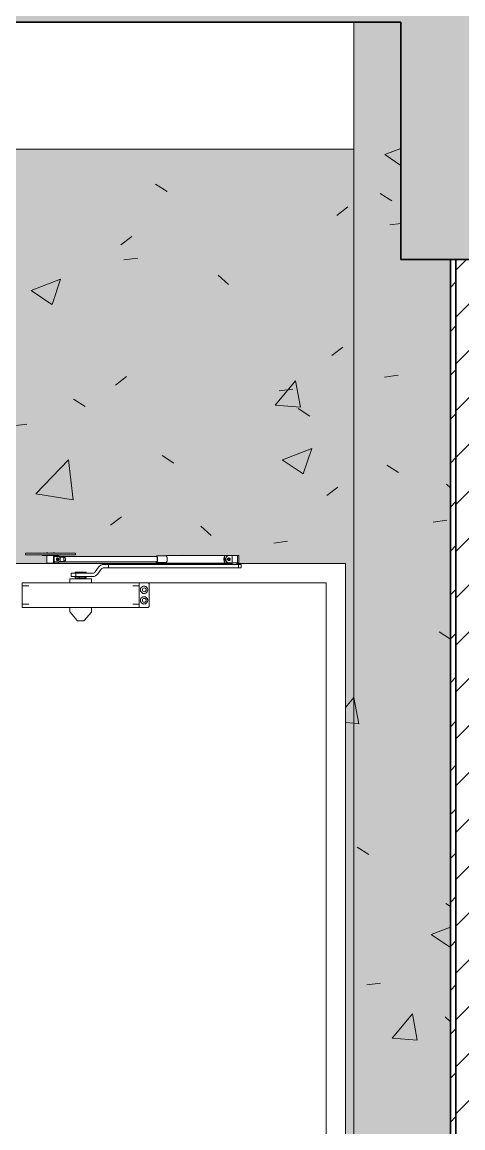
# Model space of a CAD drawing. Header units: millimetres. Extents: x 75584 to 159459, y -5075 to 34550.
# Drawn here: x 151533 to 152330, y 23778 to 25780 of the extents above; entities that cross this region are included whole.
import ezdxf

# ---------------------------------------------------------------- set-up
doc = ezdxf.new("R2010")
doc.units = ezdxf.units.MM
for name, color, linetype, lineweight in [('0-3', 10, 'Continuous', 5), ('A-DETL-GENF-2', 254, 'Continuous', 18), ('A-DETL-MEDM', 33, 'Continuous', 35), ('A-DOOR', 31, 'Continuous', 18), ('A-DOOR-FRAM-1', 31, 'Continuous', 18), ('A-WALL-2', 250, 'Continuous', 35), ('A-WALL-PATT-1', 111, 'Continuous', 18), ('I-WALL', 2, 'Continuous', 18), ('S-BEAM-2', 7, 'Continuous', 18)]:
    doc.layers.add(name, color=color, linetype=linetype, lineweight=lineweight)
pattern_1 = [(50, (149415.25, 15725), (546.553, -47.817), [57.15, -628.65]), (355, (149415.25, 15725), (-105.728, 573.17), [45.72, -502.92]), (100.451, (149460.8, 15721), (440.828, 525.35), [48.57, -534.27]), (46.184, (149415.25, 15877.4), (813.237, -126.13), [85.725, -942.975]), (96.636, (149483, 15866.9), (712.21, 742.28), [72.855, -801.405]), (351.184, (149415.25, 15877.4), (712.215, 742.276), [68.58, -754.38]), (21, (149491.45, 15839.3), (454.843, -306.796), [57.15, -628.65]), (326, (149491.45, 15839.3), (185.406, 552.564), [45.72, -502.92]), (71.451, (149529.35, 15813.73), (640.25, 245.764), [48.57, -534.27]), (37.5, (149415.25, 15725), (9.2664, 253.665), [25.146, -471.678, 25.146, -485.394, -504.825]), (37.5, (149415.25, 15725), (9.2664, 253.665), [-1007.364, 25.146, -479.679]), (7.5, (149415.25, 15725), (200.4594, 300.5414), [25.146, -265.938, 25.146, -460.248, -192.405]), (7.5, (149415.25, 15725), (200.4594, 300.5414), [-776.478, 25.146, -167.259]), (327.5, (149245.32, 15725), (406.773, -17.1864), [25.146, -165.354, 25.146, -569.214, -788.67]), (327.5, (149245.32, 15725), (406.773, -17.1864), [-784.86, 25.146, -763.524]), (317.5, (149169.12, 15725), (444.388, 76.28), [25.146, -222.504, 25.146, -369.57, -560.07]), (317.5, (149169.12, 15725), (444.388, 76.28), [-642.366, 25.146, -534.924])]

# ---------------------------------------------------------------- blocks, each defined once
blk = doc.blocks.new('NCV_TKTC_KET CAU_rvt-6-TKCS_THANG BỘ TB3 - MẶT CẮT')
at = {"layer": 'S-BEAM-2'}
blk.add_line((81587.6, 25550), (83342.6, 25550), dxfattribs=at)
blk = doc.blocks.new('FD_01 - FD_01-1200x2200mm-V66-TKCS_THANG BỘ TB3 - MẶT CẮT')
at = {"layer": 'A-DOOR'}
for p, q in [((82748.7, 24818.5), (82748.7, 24815.5)), ((82748.7, 24818.5), (82749.2, 24818.5)), ((82748.7, 24815.5), (82749.2, 24815.5)), ((82749.2, 24818.5), (82768.4, 24818.5)), ((82749.2, 24815.5), (82768.4, 24815.5)), ((82768.4, 24818.5), (82768.7, 24818.5)), ((82768.4, 24815.5), (82768.7, 24815.5)), ((82768.8, 24818.5), (82774, 24818.5)), ((82768.8, 24815.5), (82774, 24815.5)), ((82774, 24818.5), (82775.1, 24818.5)), ((82774, 24815.5), (82775.1, 24815.5)), ((82775.1, 24818.5), (82791.6, 24818.5)), ((82775.1, 24815.5), (82791.6, 24815.5)), ((82778.7, 24815.5), (82778.7, 24814.5)), ((82780.7, 24814.5), (82778.7, 24814.5)), ((82778.7, 24814.5), (82780.7, 24814.5)), ((82787.5, 24814.5), (82780.7, 24814.5)), ((82787.2, 24814.5), (82787.2, 24800.5)), ((82787.3, 24814.5), (82787.5, 24814.5)), ((82787.5, 24814.5), (82799, 24814.5)), ((82787.7, 24820.3), (82787.7, 24818.5)), ((82788.7, 24815.5), (82788.7, 24814.5)), ((82791.6, 24818.5), (82795.9, 24818.5)), ((82791.6, 24815.5), (82795.9, 24815.5)), ((82793.7, 24820.3), (82793.7, 24820.3)), ((82793.7, 24820.3), (82793.7, 24820.3)), ((82795.9, 24818.5), (82812.4, 24818.5)), ((82795.9, 24815.5), (82812.4, 24815.5)), ((82798.7, 24814.5), (82798.7, 24815.5)), ((82799, 24814.5), (82804.7, 24814.5)), ((82799, 24814.5), (82799, 24800.5)), ((82985.7, 24812.5), (82799.3, 24812.5)), ((82799.7, 24818.5), (82799.7, 24820.3)), ((82800.2, 24800.5), (82800.2, 24814.5)), ((82806.7, 24814.5), (82804.7, 24814.5)), ((82808.7, 24814.5), (82806.7, 24814.5)), ((82806.7, 24814.5), (82808.7, 24814.5)), ((82808.7, 24814.5), (82808.7, 24815.5)), ((82810.9, 24811.5), (82817.8, 24811.5)), ((82812.4, 24818.5), (82813.5, 24818.5)), ((82812.4, 24815.5), (82813.5, 24815.5)), ((82813.5, 24818.5), (82818.7, 24818.5)), ((82813.5, 24815.5), (82818.7, 24815.5)), ((82817.8, 24803.5), (82817.8, 24811.5)), ((82818.8, 24818.5), (82819.1, 24818.5)), ((82818.8, 24815.5), (82819.1, 24815.5)), ((82819.1, 24818.5), (82838.3, 24818.5)), ((82819.1, 24815.5), (82838.3, 24815.5)), ((82838.3, 24818.5), (82838.7, 24818.5)), ((82838.3, 24815.5), (82838.7, 24815.5)), ((82838.7, 24815.5), (82838.7, 24818.5)), ((83003.1, 24813.5), (82985.7, 24813.5)), ((83107.8, 24814.5), (83003.1, 24814.5)), ((83108.6, 24814), (83115.5, 24814)), ((83108.6, 24814), (83108.6, 24801)), ((83108.6, 24801.4), (83108.6, 24813.6)), ((83108.6, 24813.6), (83108.6, 24801.4)), ((83115.5, 24814), (83122.6, 24814)), ((83122.6, 24814), (83134.7, 24814)), ((83122.6, 24814), (83122.6, 24801)), ((83132.2, 24798), (83132.2, 24814)), ((83134.7, 24801), (83134.7, 24814)), ((82787.5, 24800.5), (82787.2, 24800.5)), ((82799, 24800.5), (82787.5, 24800.5)), ((82804.7, 24800.5), (82799, 24800.5)), ((82799.3, 24802.5), (82985.7, 24802.5)), ((82817.8, 24803.5), (82810.9, 24803.5)), ((82880.5, 24792.9), (82874.7, 24784.6)), ((82879.6, 24781.1), (82885.4, 24789.4)), ((82890.3, 24798), (82890.3, 24798)), ((82898.7, 24798), (82890.3, 24798)), ((82890.3, 24792), (82898.7, 24792)), ((82898.7, 24792), (82898.7, 24798)), ((82898.7, 24798), (83134.2, 24798)), ((83134.2, 24792), (82898.7, 24792)), ((82985.7, 24801.5), (83003.1, 24801.5)), ((83003.1, 24800.5), (83107.8, 24800.5)), ((83115.5, 24801), (83108.6, 24801)), ((83122.6, 24801), (83115.5, 24801)), ((83121.2, 24801), (83121.2, 24798)), ((83122.4, 24801.2), (83122.4, 24798)), ((83134.7, 24801), (83122.6, 24801)), ((83131, 24798), (83131, 24801)), ((83134.2, 24798), (83138.7, 24798)), ((83134.2, 24798), (83134.2, 24792)), ((83138.7, 24792), (83134.2, 24792)), ((83138.7, 24792), (83138.7, 24798)), ((82828.8, 24772), (82828.8, 24765)), ((82828.8, 24772), (82829.5, 24772)), ((82829.5, 24772), (82867.9, 24772)), ((82830.9, 24782), (82830.9, 24776)), ((82830.9, 24782), (82839.4, 24782)), ((82839.4, 24776), (82830.9, 24776)), ((82838.3, 24784), (82845.7, 24784)), ((82838.3, 24784), (82838.3, 24782)), ((82838.3, 24776), (82838.3, 24774)), ((82842, 24774), (82838.3, 24774)), ((82869.8, 24782), (82839.4, 24782)), ((82839.4, 24782), (82839.4, 24776)), ((82839.4, 24776), (82869.8, 24776)), ((82839.4, 24774), (82839.4, 24772)), ((82845.7, 24774), (82842, 24774)), ((82845.7, 24784), (82855.7, 24784)), ((82845.7, 24784), (82845.7, 24782)), ((82845.7, 24776), (82845.7, 24774)), ((82850.7, 24774), (82845.7, 24774)), ((82855.7, 24774), (82850.7, 24774)), ((82855.7, 24784), (82858.4, 24784)), ((82855.7, 24784), (82855.7, 24782)), ((82855.7, 24776), (82855.7, 24774)), ((82857.1, 24774), (82855.7, 24774)), ((82857.1, 24774), (82856.2, 24774)), ((82856.2, 24774), (82857.1, 24774)), ((82858.4, 24774), (82857.1, 24774)), ((82857.4, 24772), (82857.4, 24774)), ((82858.4, 24782), (82858.4, 24784)), ((82858.4, 24774), (82858.4, 24776)), ((82867.9, 24765), (82867.9, 24772)), ((82954.4, 24765), (82742.4, 24765)), ((82742.4, 24765), (82742.4, 24764.7)), ((82742.4, 24764.7), (82742.4, 24756.1)), ((82754.4, 24759), (82742.4, 24759)), ((82742.4, 24756.1), (82742.4, 24754.3)), ((82742.4, 24754.3), (82742.4, 24730.7)), ((82954.4, 24759), (82942.4, 24759)), ((82954.4, 24764.7), (82954.4, 24765)), ((82954.4, 24756.1), (82954.4, 24764.7)), ((82954.4, 24754.3), (82954.4, 24756.1)), ((82954.4, 24730.7), (82954.4, 24754.3)), ((82954.5, 24765), (82957.1, 24765)), ((82957.1, 24765), (82969.4, 24765)), ((83292.6, 24765), (82969.4, 24765)), ((82972.4, 24762), (82972.4, 24723)), ((83292.6, 22600), (83292.6, 24765)), ((82742.4, 24730.7), (82742.4, 24728.9)), ((82742.4, 24728.9), (82742.4, 24720.3)), ((82954.4, 24728.9), (82954.4, 24730.7)), ((82954.4, 24720.3), (82954.4, 24728.9)), ((82742.4, 24726), (82754.4, 24726)), ((82742.4, 24720.3), (82742.4, 24720)), ((82742.4, 24720), (82954.4, 24720)), ((82828.9, 24720), (82828.9, 24712.4)), ((82829.1, 24711.7), (82842.1, 24696.3)), ((82854.6, 24696.3), (82867.6, 24711.7)), ((82867.9, 24712.4), (82867.9, 24720)), ((82942.4, 24726), (82954.4, 24726)), ((82954.4, 24720), (82954.4, 24720.3)), ((82957.1, 24720), (82954.5, 24720)), ((82969.4, 24720), (82957.1, 24720)), ((82848.4, 24696), (82848.4, 24696)), ((82848.4, 24696), (82848.4, 24696))]:
    blk.add_line(p, q, dxfattribs=at)
at = {"layer": 'A-DOOR', "flags": 128}
for points in [[(82817.8, 24811.5), (82818.8, 24811), (82819.6, 24810.4), (82820.2, 24809.7), (82820.7, 24809), (82821, 24808.3), (82821.1, 24807.5)], [(82821.1, 24807.5), (82821, 24806.7), (82820.7, 24806), (82820.2, 24805.3)], [(82820.2, 24805.3), (82819.6, 24804.6), (82818.8, 24804), (82817.8, 24803.5)], [(82972.4, 24762), (82972.3, 24762.7), (82972.1, 24763.3), (82971.7, 24763.9), (82971.2, 24764.3), (82970.7, 24764.7), (82970, 24764.9), (82969.4, 24765)], [(82829.1, 24711.7), (82829.1, 24711.7), (82829.1, 24711.8), (82829.1, 24711.8), (82829, 24711.8), (82829, 24711.9), (82829, 24711.9), (82829, 24712), (82829, 24712), (82828.9, 24712), (82828.9, 24712.1), (82828.9, 24712.1), (82828.9, 24712.2), (82828.9, 24712.2), (82828.9, 24712.3), (82828.9, 24712.3), (82828.9, 24712.3), (82828.9, 24712.4), (82828.9, 24712.4)], [(82867.9, 24712.4), (82867.9, 24712.4), (82867.9, 24712.3), (82867.9, 24712.3), (82867.9, 24712.2), (82867.9, 24712.2), (82867.8, 24712.1), (82867.8, 24712.1), (82867.8, 24712.1), (82867.8, 24712), (82867.8, 24712), (82867.8, 24711.9), (82867.7, 24711.9), (82867.7, 24711.9), (82867.7, 24711.8), (82867.7, 24711.8), (82867.7, 24711.7), (82867.6, 24711.7), (82867.6, 24711.7)], [(82969.4, 24720), (82970, 24720.1), (82970.7, 24720.3), (82971.2, 24720.7), (82971.7, 24721.1), (82972.1, 24721.7), (82972.3, 24722.3), (82972.4, 24723)], [(82842.8, 24696), (82842.8, 24696), (82842.7, 24696), (82842.7, 24696), (82842.7, 24696), (82842.6, 24696), (82842.6, 24696), (82842.5, 24696), (82842.5, 24696), (82842.5, 24696.1), (82842.4, 24696.1), (82842.4, 24696.1), (82842.4, 24696.1), (82842.3, 24696.1), (82842.3, 24696.1), (82842.3, 24696.2), (82842.3, 24696.2), (82842.2, 24696.2), (82842.2, 24696.2), (82842.2, 24696.3), (82842.1, 24696.3), (82842.1, 24696.3), (82842.1, 24696.3)], [(82848.4, 24696), (82848.2, 24696), (82847.9, 24696), (82847.7, 24696), (82847.5, 24696), (82847.3, 24696), (82847, 24696), (82846.8, 24696), (82846.6, 24696), (82846.4, 24696), (82846.2, 24696), (82846, 24696), (82845.8, 24696), (82845.6, 24696), (82845.4, 24696), (82845.2, 24696), (82845, 24696), (82844.9, 24696), (82844.7, 24696), (82844.5, 24696), (82844.4, 24696), (82844.2, 24696), (82844.1, 24696), (82843.9, 24696), (82843.8, 24696), (82843.7, 24696), (82843.6, 24696), (82843.5, 24696), (82843.4, 24696), (82843.3, 24696), (82843.2, 24696), (82843.1, 24696), (82843, 24696), (82843, 24696), (82842.9, 24696), (82842.9, 24696), (82842.8, 24696), (82842.8, 24696), (82842.8, 24696), (82842.8, 24696)], [(82842.8, 24696), (82842.8, 24696), (82842.8, 24696), (82842.8, 24696), (82842.9, 24696), (82842.9, 24696), (82843, 24696), (82843, 24696), (82843.1, 24696), (82843.2, 24696), (82843.2, 24696), (82843.3, 24696), (82843.4, 24696), (82843.5, 24696), (82843.7, 24696), (82843.8, 24696), (82843.9, 24696), (82844, 24696), (82844.2, 24696), (82844.3, 24696), (82844.5, 24696), (82844.7, 24696), (82844.8, 24696), (82845, 24696), (82845.2, 24696), (82845.4, 24696), (82845.6, 24696), (82845.7, 24696), (82845.9, 24696), (82846.1, 24696), (82846.4, 24696), (82846.6, 24696), (82846.8, 24696), (82847, 24696), (82847.2, 24696), (82847.4, 24696), (82847.6, 24696), (82847.9, 24696), (82848.1, 24696), (82848.3, 24696), (82848.4, 24696)], [(82848.4, 24696), (82848.6, 24696), (82848.8, 24696), (82849, 24696), (82849.3, 24696), (82849.5, 24696), (82849.7, 24696), (82849.9, 24696), (82850.1, 24696), (82850.3, 24696), (82850.5, 24696), (82850.7, 24696), (82850.9, 24696), (82851.1, 24696), (82851.3, 24696), (82851.5, 24696), (82851.7, 24696), (82851.9, 24696), (82852, 24696), (82852.2, 24696), (82852.4, 24696), (82852.5, 24696), (82852.7, 24696), (82852.8, 24696), (82852.9, 24696), (82853.1, 24696), (82853.2, 24696), (82853.3, 24696), (82853.4, 24696), (82853.5, 24696), (82853.6, 24696), (82853.6, 24696), (82853.7, 24696), (82853.8, 24696), (82853.8, 24696), (82853.9, 24696), (82853.9, 24696), (82853.9, 24696), (82853.9, 24696), (82853.9, 24696)], [(82853.9, 24696), (82853.9, 24696), (82853.9, 24696), (82853.9, 24696), (82853.9, 24696), (82853.8, 24696), (82853.8, 24696), (82853.7, 24696), (82853.7, 24696), (82853.6, 24696), (82853.5, 24696), (82853.4, 24696), (82853.3, 24696), (82853.2, 24696), (82853.1, 24696), (82853, 24696), (82852.8, 24696), (82852.7, 24696), (82852.6, 24696), (82852.4, 24696), (82852.3, 24696), (82852.1, 24696), (82851.9, 24696), (82851.8, 24696), (82851.6, 24696), (82851.4, 24696), (82851.2, 24696), (82851, 24696), (82850.8, 24696), (82850.6, 24696), (82850.4, 24696), (82850.2, 24696), (82850, 24696), (82849.8, 24696), (82849.5, 24696), (82849.3, 24696), (82849.1, 24696), (82848.9, 24696), (82848.7, 24696), (82848.4, 24696), (82848.4, 24696)], [(82854.6, 24696.3), (82854.6, 24696.3), (82854.6, 24696.3), (82854.6, 24696.2), (82854.5, 24696.2), (82854.5, 24696.2), (82854.5, 24696.2), (82854.5, 24696.2), (82854.4, 24696.1), (82854.4, 24696.1), (82854.4, 24696.1), (82854.3, 24696.1), (82854.3, 24696.1), (82854.3, 24696.1), (82854.2, 24696), (82854.2, 24696), (82854.2, 24696), (82854.1, 24696), (82854.1, 24696), (82854, 24696), (82854, 24696), (82854, 24696), (82853.9, 24696)]]:
    blk.add_lwpolyline(points, dxfattribs=at)
at = {"layer": 'A-DOOR'}
for centre, start, end in [((82963.4, 24752), 0, 180), ((82963.4, 24752), 180, 0), ((82963.4, 24733), 0, 180), ((82963.4, 24733), 180, 0)]:
    blk.add_arc(centre, 3.5, start, end, dxfattribs=at)
for centre, major_axis, ratio, start_param, end_param in [((82806.9, 24807.5), (0, 2.5), 0.965835, 4.712389, 7.853982), ((82806.9, 24807.5), (0, 2.5), 0.965835, 1.570796, 4.712389), ((82804.7, 24807.5), (0, 7), 0.965835, 4.712389, 6.283185), ((82804.7, 24807.5), (0, 7), 0.965835, 3.141593, 4.712389), ((82806.4, 24807.5), (0, 2.5), 0.965835, 0.261799, 0.523599), ((82806.4, 24807.5), (0, 2.5), 0.965835, 0.261799, 0.523599), ((82804.3, 24807.5), (0, 2.5), 0.965835, 3.613819, 4.712389), ((82804.3, 24807.5), (0, 2.5), 0.965835, 4.712389, 5.759587), ((82804.8, 24807.5), (0, 2.5), 0.965835, 4.712389, 5.759587), ((82804.8, 24807.5), (0, 2.5), 0.965835, 4.712389, 5.759587), ((82804.8, 24807.5), (0, 2.5), 0.965835, 3.665191, 4.712389), ((82804.8, 24807.5), (0, 2.5), 0.965835, 3.665191, 4.712389), ((82806.4, 24807.5), (0, 2.5), 0.965835, 4.712389, 6.283185), ((82806.4, 24807.5), (0, 2.5), 0.965835, 4.712389, 6.283185), ((82806.4, 24807.5), (0, 2.5), 0.965835, 3.141593, 4.712389), ((82806.4, 24807.5), (0, 2.5), 0.965835, 3.141593, 4.712389), ((82985.7, 24807.5), (0, 6), 0.259156, 4.712389, 6.806784), ((82985.7, 24807.5), (0, 6), 0.259156, 2.617994, 4.712389), ((82985.7, 24807.5), (0, 5), 0.259156, 4.712389, 6.283185), ((82985.7, 24807.5), (0, 5), 0.259156, 3.141593, 4.712389), ((83003.1, 24807.5), (0, 7), 0.259156, 4.712389, 6.806784), ((83003.1, 24807.5), (0, 7), 0.259156, 2.617994, 4.712389), ((83003.1, 24807.5), (0, 6), 0.259156, 4.712389, 6.283185), ((83003.1, 24807.5), (0, 6), 0.259156, 3.141593, 4.712389), ((83107.8, 24807.5), (0, 7), 0.259156, 5.776005, 6.283185), ((83116.8, 24807.5), (0, 6.79), 0.965835, 0.291061, 1.570796), ((83116.8, 24807.5), (0, 6.79), 0.965835, 1.570796, 2.850532), ((83117.3, 24807.5), (0, 6.79), 0.965835, 0.291061, 1.570796), ((83117.3, 24807.5), (0, 6.79), 0.965835, 1.570796, 2.850532), ((83116.2, 24807.5), (0, 2.5), 0.965835, 1.308997, 1.570796), ((83116.1, 24807.5), (0, 2.5), 0.965835, 1.308997, 1.570796), ((83116.2, 24807.5), (0, 2.5), 0.965835, 1.570796, 1.832596), ((83116.1, 24807.5), (0, 2.5), 0.965835, 1.570796, 1.832596), ((83116.7, 24807.5), (0, 2.5), 0.965835, 4.712389, 7.853982), ((83116.7, 24807.5), (0, 2.5), 0.965835, 1.570796, 4.712389), ((83113.8, 24807.5), (0, 2.5), 0.965835, 4.712389, 5.759587), ((83113.8, 24807.5), (0, 2.5), 0.965835, 3.665191, 4.712389), ((83114.3, 24807.5), (0, 2.5), 0.965835, 4.712389, 5.759587), ((83114.4, 24807.5), (0, 2.5), 0.965835, 4.712389, 5.759587), ((83114.3, 24807.5), (0, 2.5), 0.965835, 3.665191, 4.712389), ((83114.4, 24807.5), (0, 2.5), 0.965835, 3.665191, 4.712389), ((83116.1, 24807.5), (0, 2.5), 0.965835, 4.712389, 6.283185), ((83116.1, 24807.5), (0, 2.5), 0.965835, 3.141593, 4.712389), ((83116.2, 24807.5), (0, 2.5), 0.965835, 4.712389, 6.283185), ((83116.2, 24807.5), (0, 2.5), 0.965835, 3.141593, 4.712389), ((82890.3, 24786), (0, 12), 1, 0, 0.959931), ((82890.3, 24786), (0, 6), 1, 0, 0.959931), ((83107.8, 24807.5), (0, 7), 0.259156, 3.141593, 3.648773), ((83116.1, 24807.5), (0, 2.5), 0.965835, 2.617994, 2.67624), ((83116.2, 24807.5), (0, 2.5), 0.965835, 2.617994, 2.67624), ((82869.8, 24788), (0, 6), 1, 3.141593, 4.101524), ((82869.8, 24788), (0, 12), 1, 3.141593, 4.101524)]:
    blk.add_ellipse(centre, major_axis=major_axis, ratio=ratio, start_param=start_param, end_param=end_param, dxfattribs=at)
for points, knots in [([(83107.5, 24807.5), (83107.5, 24807.8), (83107.6, 24808.2), (83107.6, 24808.7), (83107.6, 24809), (83107.7, 24809.4), (83107.8, 24809.8), (83107.8, 24810), (83107.9, 24810.3), (83107.9, 24810.4), (83108, 24810.6), (83108, 24810.8), (83108.1, 24811.1), (83108.2, 24811.3), (83108.2, 24811.5), (83108.3, 24811.7), (83108.3, 24811.8), (83108.4, 24812), (83108.4, 24812.3), (83108.5, 24812.5), (83108.6, 24812.8), (83108.6, 24813.2), (83108.6, 24813.5), (83108.6, 24813.6)], [0, 0, 0, 0, 0.1, 0.15, 0.2, 0.25, 0.3, 0.35, 0.375, 0.4, 0.425, 0.45, 0.5, 0.55, 0.575, 0.6, 0.625, 0.65, 0.7, 0.75, 0.8, 0.9, 1, 1, 1, 1]), ([(83108.6, 24801.4), (83108.6, 24801.5), (83108.6, 24801.8), (83108.6, 24802.2), (83108.5, 24802.5), (83108.4, 24802.7), (83108.4, 24803), (83108.3, 24803.2), (83108.3, 24803.3), (83108.2, 24803.5), (83108.2, 24803.7), (83108.1, 24803.9), (83108, 24804.2), (83108, 24804.4), (83107.9, 24804.6), (83107.9, 24804.7), (83107.8, 24805), (83107.8, 24805.2), (83107.7, 24805.6), (83107.6, 24806), (83107.6, 24806.3), (83107.6, 24806.8), (83107.5, 24807.2), (83107.5, 24807.5)], [0, 0, 0, 0, 0.1, 0.2, 0.25, 0.3, 0.35, 0.375, 0.4, 0.425, 0.45, 0.5, 0.55, 0.575, 0.6, 0.625, 0.65, 0.7, 0.75, 0.8, 0.85, 0.9, 1, 1, 1, 1]), ([(82957.1, 24754.9), (82957.6, 24756), (82958.8, 24757.3), (82961, 24758.4), (82962.8, 24758.7), (82964.6, 24758.5), (82966.3, 24757.9), (82967.7, 24756.9), (82968.9, 24755.5), (82969.6, 24753.8), (82969.7, 24752.6), (82969.7, 24752)], [0, 0, 0, 0, 0.2, 0.3, 0.4, 0.5, 0.6, 0.7, 0.8, 0.9, 1, 1, 1, 1]), ([(82969.7, 24752), (82969.7, 24750.8), (82969.2, 24749), (82967.7, 24747.1), (82966.3, 24746.1), (82964.6, 24745.5), (82962.8, 24745.3), (82961, 24745.6), (82959.4, 24746.4), (82958, 24747.6), (82957.4, 24748.6), (82957.1, 24749.1)], [0, 0, 0, 0, 0.2, 0.3, 0.4, 0.5, 0.6, 0.7, 0.8, 0.9, 1, 1, 1, 1]), ([(82957.1, 24735.9), (82957.6, 24737), (82958.8, 24738.3), (82961, 24739.4), (82962.8, 24739.7), (82964.6, 24739.5), (82966.3, 24738.9), (82967.7, 24737.9), (82968.9, 24736.5), (82969.6, 24734.8), (82969.7, 24733.6), (82969.7, 24733)], [0, 0, 0, 0, 0.2, 0.3, 0.4, 0.5, 0.6, 0.7, 0.8, 0.9, 1, 1, 1, 1]), ([(82969.7, 24733), (82969.7, 24731.8), (82969.2, 24730), (82967.7, 24728.1), (82966.3, 24727.1), (82964.6, 24726.5), (82962.8, 24726.3), (82961, 24726.6), (82959.4, 24727.4), (82958, 24728.6), (82957.4, 24729.6), (82957.1, 24730.1)], [0, 0, 0, 0, 0.2, 0.3, 0.4, 0.5, 0.6, 0.7, 0.8, 0.9, 1, 1, 1, 1])]:
    blk.add_open_spline(points, degree=3, knots=knots, dxfattribs=at)
for points in [[(82956.4, 24752), (82956.4, 24752.5), (82956.5, 24753.5), (82956.9, 24754.4), (82957.1, 24754.9)], [(82957.1, 24749.1), (82956.9, 24749.6), (82956.5, 24750.5), (82956.4, 24751.5), (82956.4, 24752)], [(82956.4, 24733), (82956.4, 24733.5), (82956.5, 24734.5), (82956.9, 24735.4), (82957.1, 24735.9)], [(82957.1, 24730.1), (82956.9, 24730.6), (82956.5, 24731.5), (82956.4, 24732.5), (82956.4, 24733)]]:
    blk.add_open_spline(points, degree=3, dxfattribs=at)
at = {"layer": 'A-DOOR-FRAM-1'}
for p, q in [((82969.4, 24765), (83292.6, 24765)), ((83292.6, 24765), (83292.6, 22600))]:
    blk.add_line(p, q, dxfattribs=at)

msp = doc.modelspace()

# ---------------------------------------------------------------- hatches: boundary and pattern name
at = {"layer": 'A-DETL-GENF-2'}
h = msp.add_hatch(dxfattribs=at)
h.set_pattern_fill('FP_13', color=256, style=0, pattern_type=2)
h.set_pattern_definition([(50, (149415.25, 15725), (546.553, -47.817), [57.15, -628.65]), (355, (149415.25, 15725), (-105.728, 573.17), [45.72, -502.92]), (100.451, (149460.8, 15721), (440.828, 525.35), [48.57, -534.27]), (46.184, (149415.25, 15877.4), (813.237, -126.128), [85.725, -942.975]), (96.636, (149483, 15866.9), (712.207, 742.283), [72.855, -801.405]), (351.184, (149415.25, 15877.4), (712.215, 742.276), [68.58, -754.38]), (21, (149491.45, 15839.3), (454.843, -306.796), [57.15, -628.65]), (326, (149491.45, 15839.3), (185.406, 552.564), [45.72, -502.92]), (71.451, (149529.35, 15813.73), (640.251, 245.764), [48.57, -534.27]), (37.5, (149415.25, 15725), (9.2664, 253.665), [5.029, -491.795, 5.029, -505.511, -504.825]), (37.5, (149415.25, 15725), (9.2664, 253.665), [-1007.364, 5.029, -499.796]), (7.5, (149415.25, 15725), (200.4594, 300.5414), [5.029, -286.055, 5.029, -480.365, -192.405]), (7.5, (149415.25, 15725), (200.4594, 300.5414), [-776.478, 5.029, -187.376]), (327.5, (149245.32, 15725), (406.7728, -17.1864), [5.029, -185.471, 5.029, -589.331, -788.67]), (327.5, (149245.32, 15725), (406.7728, -17.1864), [-784.86, 5.029, -783.641]), (317.5, (149169.12, 15725), (444.388, 76.2803), [5.029, -242.621, 5.029, -389.687, -560.07]), (317.5, (149169.12, 15725), (444.388, 76.2803), [-642.366, 5.029, -555.041]), (45, (149415.25, 15725), (-188.5854, 188.5854), []), (45, (149415.25, 16010.75), (-188.5854, 188.5854), [])])
h.paths.add_polyline_path([(150035.1, -2350), (152947.4, -2350), (152947.4, -2050), (139712.7, -2050), (139712.7, -2350), (146538.7, -2350)])
h.paths.add_polyline_path([(145892.7, -1000), (146192.7, -1000), (146192.7, -400), (145892.7, -400)])
h.paths.add_polyline_path([(152517.7, 550), (152517.7, 1150), (149822.7, 1150), (149822.7, 750), (150022.7, 750), (150022.7, 980), (152217.7, 980), (152217.7, 550)])
h.paths.add_polyline_path([(140419.9, 650), (146092.7, 650), (146092.7, 850), (139712.7, 850), (139712.7, 650)])
h.paths.add_polyline_path([(145892.7, 3300), (146192.7, 3300), (146192.7, 3900), (145892.7, 3900), (145892.7, 3315.8)])
h.paths.add_polyline_path([(152217.7, 4950), (152517.7, 4950), (152517.7, 5550), (150082.7, 5550), (150082.7, 5150), (150282.7, 5150), (150282.7, 5380), (152217.7, 5380), (152217.7, 5138.2)])
h.paths.add_polyline_path([(146092.7, 5380), (146092.7, 5550), (145892.7, 5550), (145892.7, 5380)])
h.paths.add_polyline_path([(146192.7, 6700), (146192.7, 7300), (145892.7, 7300), (145892.7, 6700)])
h.paths.add_polyline_path([(152217.7, 8350), (152517.7, 8350), (152517.7, 8950), (150082.7, 8950), (150082.7, 8550), (150282.7, 8550), (150282.7, 8780), (152217.7, 8780)])
h.paths.add_polyline_path([(145892.7, 8780), (146092.7, 8780), (146092.7, 8950), (145892.7, 8950)])
h.paths.add_polyline_path([(145892.7, 10100), (146192.7, 10100), (146192.7, 10700), (145892.7, 10700), (145892.7, 10605.5)])
h.paths.add_polyline_path([(152220.4, 11750), (152517.7, 11750), (152517.7, 12350), (150082.7, 12350), (150082.7, 11950), (150282.7, 11950), (150282.7, 12180), (152217.7, 12180), (152217.7, 11750)])
h.paths.add_polyline_path([(145892.7, 12180), (146092.7, 12180), (146092.7, 12350), (145892.7, 12350)])
h.paths.add_polyline_path([(145892.7, 13500), (146192.7, 13500), (146192.7, 14100), (145892.7, 14100)])
h.paths.add_polyline_path([(152217.7, 15150), (152517.7, 15150), (152517.7, 15750), (150082.7, 15750), (150082.7, 15350), (150282.7, 15350), (150282.7, 15580), (152217.7, 15580), (152217.7, 15465.3)])
h.paths.add_polyline_path([(146092.7, 15580), (146092.7, 15750), (145892.7, 15750), (145892.7, 15580)])
h.paths.add_polyline_path([(145892.7, 16900), (146192.7, 16900), (146192.7, 17500), (145892.7, 17500)])
h.paths.add_polyline_path([(152517.7, 18550), (152517.7, 19150), (150082.7, 19150), (150082.7, 18750), (150282.7, 18750), (150282.7, 18980), (152217.7, 18980), (152217.7, 18550)])
h.paths.add_polyline_path([(145892.7, 18980), (146092.7, 18980), (146092.7, 19150), (145892.7, 19150), (145892.7, 19110.2)])
h.paths.add_polyline_path([(146192.7, 20300), (146192.7, 20900), (145892.7, 20900), (145892.7, 20300)])
h.paths.add_polyline_path([(152517.7, 21950), (152517.7, 22550), (150082.7, 22550), (150082.7, 22150), (150282.7, 22150), (150282.7, 22380), (152217.7, 22380), (152217.7, 21950)])
h.paths.add_polyline_path([(146092.7, 22380), (146092.7, 22550), (145892.7, 22550), (145892.7, 22380)])
h.paths.add_polyline_path([(146192.7, 23700), (146192.7, 24300), (145892.7, 24300), (145892.7, 23700)])
h.paths.add_polyline_path([(152217.7, 25350), (152517.7, 25350), (152517.7, 25950), (150082.7, 25950), (150082.7, 25550), (150282.7, 25550), (150282.7, 25780), (152217.7, 25780)])
h.paths.add_polyline_path([(146092.7, 25780), (146092.7, 25950), (145892.7, 25950), (145892.7, 25780)])
h.paths.add_polyline_path([(145892.7, 27020), (146192.7, 27020), (146192.7, 27620), (145892.7, 27620), (145892.7, 27614.9)])
h.paths.add_polyline_path([(152517.7, 28750), (152517.7, 29550), (150342.7, 29550), (150342.7, 29150), (150542.7, 29150), (150542.7, 29350), (152217.7, 29350), (152217.7, 28750)])
h.paths.add_polyline_path([(146032.7, 29350), (146242.7, 29350), (146242.7, 29550), (146092.7, 29550), (146092.7, 29650), (145892.7, 29650), (145892.7, 29350)])
h.paths.add_polyline_path([(152167.7, 32600), (152467.7, 32600), (152467.7, 33000), (153167.7, 33000), (153167.7, 33200), (145242.7, 33200), (145242.7, 33000), (146042.7, 33000), (146042.7, 32700), (146242.7, 32700), (146242.7, 33000), (152167.7, 33000)])
at = {"layer": 'A-WALL-PATT-1'}
h = msp.add_hatch(dxfattribs=at)
h.set_pattern_fill('FP_17', color=256, style=0, pattern_type=2)
h.set_pattern_definition(pattern_1)
h.paths.add_polyline_path([(150827.7, 22600), (150827.7, 24800), (151912.6, 24800.7), (151912, 24801), (151794.2, 24801.4), (151795.1, 24806), (151794.5, 24812.8), (151794.6, 24814.5), (151924.9, 24814), (151924.4, 24801), (151922.2, 24800.7), (151922.3, 24800), (152117.7, 24800), (152117.7, 22600), (152132.7, 22600), (152132.7, 25550), (150377.7, 25550), (150377.7, 22600)])
h.paths.add_polyline_path([(151577.4, 24814.5), (151570.9, 24814.5), (151570.9, 24815.5), (151565.3, 24815.5), (151565.3, 24818.5), (151602.5, 24818.5), (151602.5, 24815.5), (151596.9, 24815.5), (151596.1, 24814.5), (151597.7, 24813.8), (151601.4, 24811.8), (151611.1, 24811.5), (151776.6, 24811.8), (151777.2, 24807.5), (151776.3, 24802.7), (151775.9, 24802.5), (151600.1, 24803.1), (151597.5, 24801.1), (151594.3, 24800.5), (151577.7, 24800.5), (151577.7, 24814.5)])
h.paths.add_polyline_path([(151777, 24801.5), (151776.7, 24802.3), (151777.4, 24806.7), (151776.8, 24812.3), (151777.3, 24813.5), (151794.1, 24812.7), (151794.8, 24809.1), (151794.2, 24802.7), (151793.3, 24801.5), (151777.2, 24801.5)])
h.paths.add_polyline_path([(151598.5, 24804.1), (151597.3, 24806.2), (151597.3, 24806.8), (151598.6, 24807.8), (151598.3, 24808.7), (151597.3, 24809.1), (151597, 24810.1), (151595.6, 24810), (151595.7, 24805), (151596.6, 24805.1), (151598.4, 24804.2)])
h.paths.add_polyline_path([(151609.7, 24804.6), (151611.1, 24806.7), (151610.9, 24809), (151610.4, 24809.7), (151609.8, 24805)])
h.paths.add_polyline_path([(151905.6, 24805.1), (151906.9, 24808.1), (151905.5, 24809.8), (151904, 24808.3), (151903.9, 24807.5), (151904.8, 24805.6), (151905.6, 24805.1)])
h.paths.add_polyline_path([(151609.3, 24815.5), (151603.7, 24815.5), (151603.7, 24818.5), (151628.5, 24818.5), (151628.5, 24815.5), (151609.4, 24815.5)])
h.paths.add_polyline_path([(151547.9, 24815.5), (151539.3, 24815.5), (151539.3, 24818.5), (151564.2, 24818.5), (151564.2, 24815.5), (151548.9, 24815.5)])
h.paths.add_polyline_path([(152132.7, 25950), (152132.7, 26000), (150377.7, 26000), (150377.7, 25950), (152102.3, 25950)])
h = msp.add_hatch(dxfattribs=at)
h.set_pattern_fill('FP_22', color=256, style=0, pattern_type=2)
h.set_pattern_definition([(37.5, (149415.25, 15725), (-2.40047, 73.41204), [2.515, -55.397, 2.515, -62.255, -61.913]), (37.5, (149415.25, 15725), (-2.40047, 73.41204), [-122.682, 2.515, -59.398]), (7.5, (149415.25, 15725), (67.4282, 107.524), [2.515, -28.727, 2.515, -49.682, -20.003]), (7.5, (149415.25, 15725), (67.4282, 107.524), [-83.439, 2.515, -17.488]), (327.5, (149368.384, 15725), (118.6493, 0.21553), [2.515, -16.535, 2.515, -66.065, -89.535]), (327.5, (149368.384, 15725), (118.6493, 0.21553), [-87.63, 2.515, -87.02]), (317.5, (149368.38, 15725), (114.5339, 33.4393), [2.515, -7.01, 2.515, -42.443, -51.435]), (317.5, (149368.38, 15725), (114.5339, 33.4393), [-54.483, 2.515, -48.92])])
h.paths.add_polyline_path([(150827.7, 22600), (150827.7, 24800), (151912.6, 24800.7), (151912, 24801), (151794.2, 24801.4), (151795.1, 24806), (151794.5, 24812.8), (151794.6, 24814.5), (151924.9, 24814), (151924.4, 24801), (151922.2, 24800.7), (151922.3, 24800), (152117.7, 24800), (152117.7, 22600), (152132.7, 22600), (152132.7, 25550), (150377.7, 25550), (150377.7, 22600)])
h.paths.add_polyline_path([(151577.4, 24814.5), (151570.9, 24814.5), (151570.9, 24815.5), (151565.3, 24815.5), (151565.3, 24818.5), (151602.5, 24818.5), (151602.5, 24815.5), (151596.9, 24815.5), (151596.1, 24814.5), (151597.7, 24813.8), (151601.4, 24811.8), (151611.1, 24811.5), (151776.6, 24811.8), (151777.2, 24807.5), (151776.3, 24802.7), (151775.9, 24802.5), (151600.1, 24803.1), (151597.5, 24801.1), (151594.3, 24800.5), (151577.7, 24800.5), (151577.7, 24814.5)])
h.paths.add_polyline_path([(151777, 24801.5), (151776.7, 24802.3), (151777.4, 24806.7), (151776.8, 24812.3), (151777.3, 24813.5), (151794.1, 24812.7), (151794.8, 24809.1), (151794.2, 24802.7), (151793.3, 24801.5), (151777.2, 24801.5)])
h.paths.add_polyline_path([(151598.5, 24804.1), (151597.3, 24806.2), (151597.3, 24806.8), (151598.6, 24807.8), (151598.3, 24808.7), (151597.3, 24809.1), (151597, 24810.1), (151595.6, 24810), (151595.7, 24805), (151596.6, 24805.1), (151598.4, 24804.2)])
h.paths.add_polyline_path([(151609.7, 24804.6), (151611.1, 24806.7), (151610.9, 24809), (151610.4, 24809.7), (151609.8, 24805)])
h.paths.add_polyline_path([(151905.6, 24805.1), (151906.9, 24808.1), (151905.5, 24809.8), (151904, 24808.3), (151903.9, 24807.5), (151904.8, 24805.6), (151905.6, 24805.1)])
h.paths.add_polyline_path([(151609.3, 24815.5), (151603.7, 24815.5), (151603.7, 24818.5), (151628.5, 24818.5), (151628.5, 24815.5), (151609.4, 24815.5)])
h.paths.add_polyline_path([(151547.9, 24815.5), (151539.3, 24815.5), (151539.3, 24818.5), (151564.2, 24818.5), (151564.2, 24815.5), (151548.9, 24815.5)])
h.paths.add_polyline_path([(152132.7, 25950), (152132.7, 26000), (150377.7, 26000), (150377.7, 25950), (152102.3, 25950)])
h = msp.add_hatch(dxfattribs=at)
h.set_pattern_fill('FP_17', color=256, style=0, pattern_type=2)
h.set_pattern_definition(pattern_1)
h.paths.add_polyline_path([(152307.7, 22600), (152307.7, 25350), (152217.7, 25350), (152217.7, 25780), (152132.7, 25780), (152132.7, 22600)])
h.paths.add_polyline_path([(152135.3, 25950), (152307.7, 25950), (152307.7, 26000), (152132.7, 26000), (152132.7, 25950)])
h = msp.add_hatch(dxfattribs=at)
h.set_pattern_fill('FP_18', color=256, style=0, pattern_type=2)
h.set_pattern_definition([(37.5, (149415.25, 15725), (-2.40047, 73.41204), [2.515, -55.397, 2.515, -62.255, -61.912]), (37.5, (149415.25, 15725), (-2.40047, 73.41204), [-122.682, 2.515, -59.398]), (7.5, (149415.25, 15725), (67.4282, 107.524), [2.515, -28.727, 2.515, -49.682, -20.002]), (7.5, (149415.25, 15725), (67.4282, 107.524), [-83.439, 2.515, -17.488]), (327.5, (149368.384, 15725), (118.6493, 0.21553), [2.515, -16.535, 2.515, -66.065, -89.535]), (327.5, (149368.384, 15725), (118.6493, 0.21553), [-87.63, 2.515, -87.02]), (317.5, (149368.38, 15725), (114.5339, 33.4393), [2.515, -7.01, 2.515, -42.443, -51.435]), (317.5, (149368.38, 15725), (114.5339, 33.4393), [-54.483, 2.515, -48.92])])
h.paths.add_polyline_path([(152307.7, 22600), (152307.7, 25350), (152217.7, 25350), (152217.7, 25780), (152132.7, 25780), (152132.7, 22600)])
h.paths.add_polyline_path([(152135.3, 25950), (152307.7, 25950), (152307.7, 26000), (152132.7, 26000), (152132.7, 25950)])
h = msp.add_hatch(dxfattribs=at)
h.set_pattern_fill('FP_16', color=256, style=0, pattern_type=2)
h.set_pattern_definition([(45, (149415.247, 15725), (-39.77476, 39.77476), [])])
h.paths.add_polyline_path([(152307.7, 22600), (152317.7, 22600), (152317.7, 25350), (152307.7, 25350), (152307.7, 22755)])
h.paths.add_polyline_path([(152307.7, 25950), (152317.7, 25950), (152317.7, 26000), (152307.7, 26000)])
h = msp.add_hatch(dxfattribs=at)
h.set_pattern_fill('FP_11', color=256, style=0, pattern_type=2)
h.set_pattern_definition([(45, (149415.25, 15725), (-42.4264, 42.4264), [])])
h.paths.add_polyline_path([(152317.7, 22550), (152517.7, 22550), (152517.7, 25350), (152317.7, 25350), (152317.7, 22755)])

# ---------------------------------------------------------------- linework, layer by layer
at = {"layer": 'A-DETL-MEDM'}
for p, q in [((150282.7, 25780), (152217.7, 25780)), ((152217.7, 25780), (152217.7, 25350)), ((152217.7, 25350), (152517.7, 25350))]:
    msp.add_line(p, q, dxfattribs=at)
at = {"layer": 'A-WALL-2'}
for p, q in [((152307.7, 25350), (152307.7, 22550)), ((152317.7, 22550), (152317.7, 25350))]:
    msp.add_line(p, q, dxfattribs=at)
at = {"layer": 'I-WALL'}
for p, q in [((152132.7, 25780), (152132.7, 22550)), ((150827.7, 24800), (151912.6, 24800)), ((151922.2, 24800), (152117.7, 24800)), ((152117.7, 24800), (152117.7, 22600))]:
    msp.add_line(p, q, dxfattribs=at)

# ---------------------------------------------------------------- block references
at = {"layer": '0-3'}
msp.add_blockref('NCV_TKTC_KET CAU_rvt-6-TKCS_THANG BỘ TB3 - MẶT CẮT', (68790.2, 0), dxfattribs=at)
at = {"layer": 'A-DOOR'}
msp.add_blockref('FD_01 - FD_01-1200x2200mm-V66-TKCS_THANG BỘ TB3 - MẶT CẮT', (68790.2, 0), dxfattribs=at)

doc.saveas('drawing.dxf')
